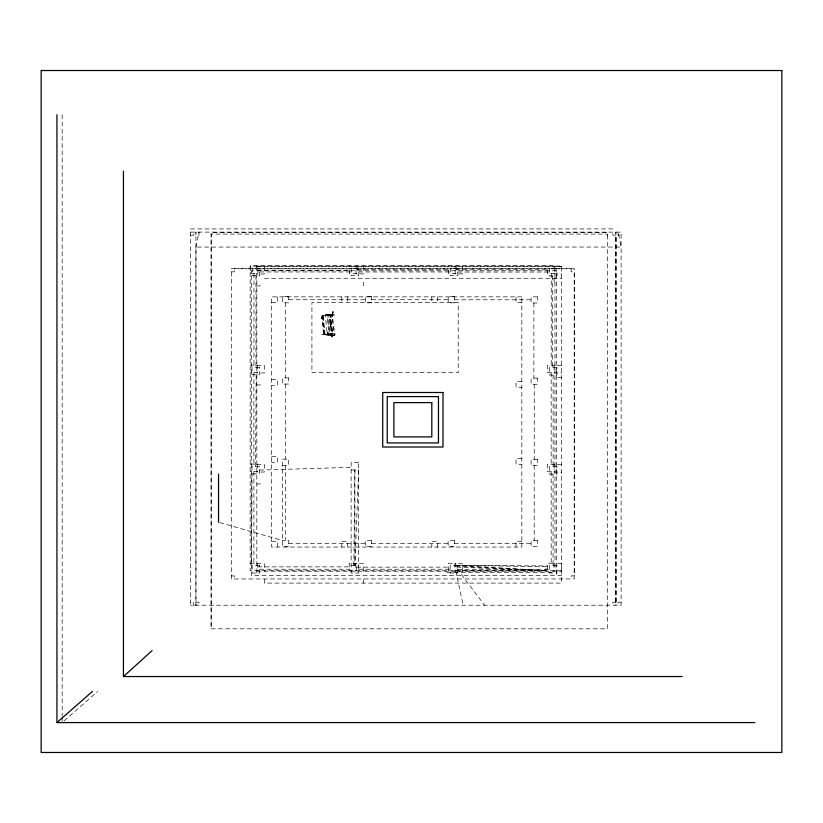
<?xml version="1.0" encoding="UTF-8"?>
<svg xmlns="http://www.w3.org/2000/svg" width="823" height="823" viewBox="0 0 823 823"><rect width="100%" height="100%" fill="white"/><g stroke="black" fill="none" stroke-linecap="round" stroke-linejoin="round"><path stroke-width="0.62" stroke-dasharray="4.12 3.09" d="M612.826 228.917L190.689 228.917L190.689 605.234L193.744 605.214L193.744 602.158L190.689 602.158M211.141 625.799L211.141 234.082L607.395 234.082L607.395 237.127M615.871 602.333L615.871 232.117L615.871 605.214M251.581 563.755L252.054 466.353L259.554 466.353L259.554 473.853L252.054 473.853M255.572 466.353L256.179 374.784M353.88 565.535L354.836 469.964M327.801 333.089L327.966 331.772L327.42 334.899M332.821 312.586L332.986 311.269L332.441 314.427M332.297 336.123L331.906 337.163L332.471 333.726L334.601 333.562L335.177 334.56L334.601 335.568L321.896 334.508L333.438 333.726L333.922 334.56L331.978 336.463L332.677 335.228L330.229 314.798L328.675 315.003L330.692 335.373L332.626 335.228M330.455 325.003L330.29 326.258L330.846 322.811M321.855 317.76L321.196 318.913L322.914 316.207M195.936 247.065L198.981 232.117L198.981 235.162L195.936 235.162L195.936 232.117L195.936 605.214L195.936 247.065L621.118 247.044L618.063 232.117L618.063 235.162L621.118 235.162M321.783 316.197L325.404 315.168L321.886 316.382M332.554 316.166L333.706 314.17L334.282 315.168L333.706 316.166L324.684 315.168L332.543 314.324L332.543 316.011L331.576 316.011L331.576 314.324L333.706 314.17M333.438 335.568L334.601 333.562M64.091 720.897L97.731 691.382M557.819 377.469L561.625 377.346M256.817 484.027L260.624 483.903M259.554 470.077L351.123 467.351M448.288 570.812L448.288 563.313L455.788 563.313L455.788 570.812L547.47 570.689L547.47 563.189L554.969 563.189M190.689 232.117L621.118 232.117L621.118 605.214L190.689 605.214M190.689 235.162L193.744 235.162L193.744 232.117M256.817 266.395L561.625 266.395M256.817 266.518L264.317 266.518L264.317 274.018L256.817 274.018M561.625 266.518L554.126 266.518L554.126 274.018L561.625 274.018M234.36 268.267L571.152 268.257M356.966 269.749L448.535 269.749M455.911 269.81L547.47 269.81M257.897 270.17L349.466 270.17M231.314 271.827L234.36 271.827L234.36 268.771M259.698 271.96L351.256 271.96M358.746 271.96L450.315 271.96M457.691 272.032L549.25 272.032M554.969 273.493L547.47 273.493L547.47 266.004M264.43 278.277L561.625 278.277M256.817 285.9L260.624 285.9M288.76 299.726L365.361 299.726M371.626 299.726L448.226 299.726M454.399 299.788L531 299.788M271.631 302.638L277.402 302.638L277.402 296.856M521.833 302.638L516.052 302.638L516.052 296.856M250.161 365.062L257.661 365.062L257.661 372.562L250.161 372.562M554.969 365.186L547.47 365.186L547.47 372.685L554.969 372.685M256.817 365.463L264.317 365.463L264.317 372.953L256.817 372.953M561.625 365.577L554.126 365.577L554.126 373.076L561.625 373.076M271.631 379.619L277.402 379.619L277.402 385.39L271.631 385.39M521.833 381.543L516.052 381.543L516.052 387.314L521.833 387.314M256.817 384.969L260.624 384.969M271.631 456.6L277.402 456.6L277.402 462.372L271.631 462.372M521.833 458.524L516.052 458.524L516.052 464.295L521.833 464.295M250.161 464.131L257.661 464.131L257.661 471.63L250.161 471.63M554.969 464.254L547.47 464.254L547.47 471.754L554.969 471.754M256.817 464.522L264.317 464.522L264.317 472.021L256.817 472.021M561.625 464.645L554.126 464.645L554.126 472.145L561.625 472.145M282.371 465.304L288.636 465.304L288.636 459.152L282.371 459.152L282.474 546.647L288.739 546.647L288.739 540.495L282.474 540.495M351.123 469.964L358.622 469.964L354.929 565.535L354.929 469.964M271.631 541.287L277.402 541.287L277.402 547.058M521.833 541.287L516.052 541.287L516.052 547.058M288.739 543.519L365.35 543.519M371.626 543.519L448.226 543.519M454.399 543.571L531 543.571M250.161 563.189L257.661 563.189L257.661 570.689M256.817 563.714L264.317 563.714L264.317 571.213M351.123 565.535L358.622 565.535M257.661 566.882L349.219 566.882M356.719 567.129L448.288 567.129M259.677 569.228L351.246 569.228M358.746 569.228L450.315 569.228M457.691 569.29L549.25 569.29M561.625 570.823L250.161 570.689L250.161 265.88L554.969 265.88L554.969 570.689M256.817 571.213L561.625 571.213M446.755 572.602L554.414 572.602M557.819 575.472L561.625 575.472M231.314 575.915L234.36 575.915L234.36 578.96M195.936 602.158L198.981 602.158L198.981 605.214M615.871 602.158L612.826 602.158L612.826 605.214M621.118 602.158L618.063 602.158L618.063 605.214M455.788 566.111L547.47 570.689L455.788 565.308L547.47 565.967M455.788 565.308L547.47 566.78L544.548 570.689L455.788 567.068L484.582 605.214M219.772 522.615L282.371 540.495M455.788 570.812L463.133 605.214M322.894 315.713L324.663 334.807M322.297 315.806L323.923 334.879M363.252 579.289L363.375 583.096M616.077 602.158L616.077 235.162L612.826 235.162L612.826 232.117M571.152 268.771L571.152 271.827L574.351 271.827L574.351 575.833L571.152 575.915L571.152 578.96M561.389 571.213L561.389 563.714L553.889 563.714L553.889 571.213M554.126 278.4L554.126 282.217M553.128 375.031L553.128 466.6M553.066 473.976L553.066 565.535M552.706 275.962L552.706 367.531M551.225 273.617L551.225 365.186M551.163 372.562L551.163 464.131M551.163 471.63L551.163 563.189M534.24 384.259L534.24 459.347M534.189 465.406L534.189 540.495M533.88 303.008L533.88 378.107M462.567 266.395L462.567 273.894L455.068 273.894L455.068 266.395M462.32 571.213L462.32 563.714L454.821 563.714L454.821 571.213M456.024 266.004L456.024 273.493L448.535 273.493L448.535 266.004M437.579 296.856L437.579 302.638M437.579 547.058L437.579 541.287L431.808 541.287L431.808 547.058M431.808 296.856L431.808 302.638M363.499 266.395L363.499 273.894L355.999 273.894L355.999 266.395M363.499 281.97L363.499 285.776M363.252 571.213L363.252 563.714L355.762 563.714L355.762 571.213M356.966 266.004L356.966 273.493L349.466 273.493L349.466 266.004M356.719 570.812L356.719 563.313L349.219 563.313L349.219 570.812M347.563 296.856L347.563 302.638M347.563 547.058L347.563 541.287L341.792 541.287L341.792 547.058M341.792 296.856L341.792 302.638M285.653 302.813L285.653 377.901M285.674 465.304L285.674 540.495M285.458 384.053L285.458 459.152M264.317 579.289L264.317 583.096L561.625 583.096L561.625 266.004L250.398 266.004L250.398 273.493L257.897 273.493L257.897 266.004M256.817 266.004L256.817 575.472M255.994 275.726L255.994 367.284M253.968 273.617L253.968 365.186M253.896 372.562L253.896 464.131M253.896 471.61L253.896 563.179M62.167 114.747L62.167 716.164M62.167 717.44L62.167 721.298M211.141 628.823L607.395 628.823L607.395 232.559L211.141 232.559L211.141 628.823M330.64 324.365L330.692 323.542L330.62 324.375M332.574 334.457L332.163 336.545L332.574 334.457M332.471 335.774L332.461 336.35L332.43 334.992L332.471 335.774M327.636 333.377L327.667 334.508L327.636 333.377M332.657 312.874L332.677 313.995L332.657 312.874M327.533 334.683L327.935 333.387L327.533 334.683M322.523 316.505L322.41 317.122L322.523 316.505M330.753 323.223L330.321 324.221L330.723 323.346M333.14 312.565L332.667 313.635L333.14 312.565M328.12 333.068L327.647 334.138L328.12 333.068M322.318 317.112L322.575 316.639L322.318 317.112M330.609 323.923L330.136 324.776L330.609 323.923M325.754 334.241L326.114 334.879L325.754 334.241M327.441 314.664L328.017 315.672L327.441 314.664M328.326 334.056L328.902 335.064L328.326 334.056M329.467 314.489L329.467 315.847L330.249 315.847L330.249 314.489L329.467 314.489M330.362 333.881L330.362 335.239L331.134 335.239L331.134 333.881L330.362 333.881M321.937 317.267L321.546 317.657L322.4 316.855L321.937 317.267M323.192 315.662L321.999 315.847L323.542 334.91L325.034 334.776L323.192 315.662M326.803 314.52L325.239 314.715L327.256 335.084L329.19 334.94L326.803 314.52M329.365 314.767L327.801 314.962L329.817 335.331L331.751 335.187L329.365 314.767M331.72 314.87L330.167 315.075L332.183 335.445L334.117 335.3L331.72 314.87M332.379 315.003L330.815 315.199L332.831 335.568L334.766 335.434L332.379 315.003M259.677 268.226L252.177 268.226L252.177 275.726L259.677 275.726L259.677 268.226M358.746 268.226L351.246 268.226L351.246 275.726L358.746 275.726L358.746 268.226M457.804 268.226L450.315 268.226L450.315 275.726L457.804 275.726L457.804 268.226M556.873 268.463L549.373 268.463L549.373 275.962L556.873 275.962L556.873 268.463M574.197 268.771L231.314 268.771L231.314 578.96L574.197 578.96L574.197 268.771M556.389 270.788L251.581 270.788L251.581 575.596L556.389 575.596L556.389 270.788M288.739 296.661L282.474 296.661L282.474 302.813L288.739 302.813L288.739 296.661M371.626 296.661L365.35 296.661L365.35 302.813L371.626 302.813L371.626 296.661M454.502 296.661L448.226 296.661L448.226 302.813L454.502 302.813L454.502 296.661M521.833 296.856L271.631 296.856L271.631 547.058L521.833 547.058L521.833 296.856M537.378 296.856L531.102 296.856L531.102 303.008L537.378 303.008L537.378 296.856M458.226 302.597L311.917 302.597L311.917 372.696L458.226 372.696L458.226 302.597M259.554 367.284L252.054 367.284L252.054 374.784L259.554 374.784L259.554 367.284M556.873 367.531L549.373 367.531L549.373 375.031L556.873 375.031L556.873 367.531M288.636 377.901L282.371 377.901L282.371 384.053L288.636 384.053L288.636 377.901M537.378 378.107L531.102 378.107L531.102 384.259L537.378 384.259L537.378 378.107M537.378 459.347L531.102 459.347L531.102 465.499L537.378 465.499L537.378 459.347M358.622 462.464L351.123 462.464L351.123 573.034L358.622 573.034L358.622 462.464M556.873 466.6L549.373 466.6L549.373 474.099L556.873 474.099L556.873 466.6M371.523 540.495L365.247 540.495L365.247 546.647L371.523 546.647L371.523 540.495M454.399 540.495L448.124 540.495L448.124 546.647L454.399 546.647L454.399 540.495M537.378 540.495L531.102 540.495L531.102 546.647L537.378 546.647L537.378 540.495M259.677 565.535L252.177 565.535L252.177 573.034L259.677 573.034L259.677 565.535M457.691 565.535L450.191 565.535L450.191 573.034L457.691 573.034L457.691 565.535M556.873 565.535L549.373 565.535L549.373 573.034L556.873 573.034L556.873 565.535"/><path stroke-width="1.23" d="M123.44 171.194L123.44 676.547L152.111 650.612M56.931 114.747L56.931 722.584L92.485 691.382M123.44 676.547L682.072 676.547M56.931 722.584L754.876 722.584M218.548 474.11L218.548 522.266M781.85 70.521L41.15 70.521L41.15 752.479L781.85 752.479L781.85 70.521M442.99 392.499L382.716 392.499L382.716 447.023L442.99 447.023L442.99 392.499M438.464 396.593L387.232 396.593L387.232 442.939L438.464 442.939L438.464 396.593M431.808 402.612L393.898 402.612L393.898 436.91L431.808 436.91L431.808 402.612"/></g></svg>
